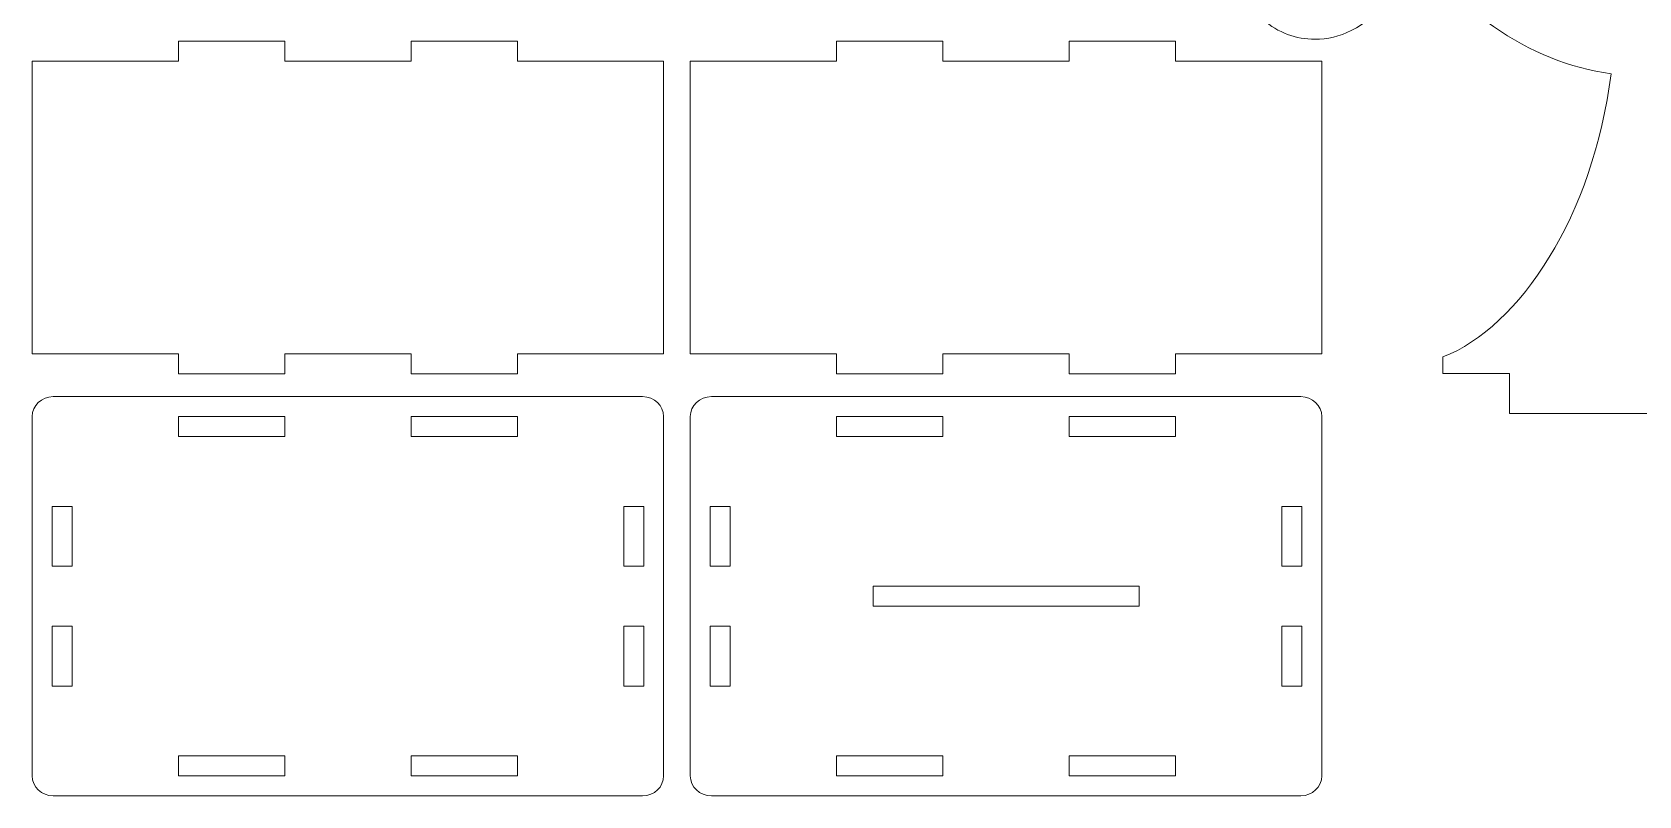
# Model space of a CAD drawing. Header units: millimetres. Extents: x -423 to 423, y -251 to 251.
# Drawn here: x -422.6 to -180.9, y -108 to 6.8 of the extents above; entities that cross this region are included whole.
import ezdxf

# ---------------------------------------------------------------- set-up
doc = ezdxf.new("R2010")
doc.units = ezdxf.units.MM
doc.header["$MEASUREMENT"] = 0
doc.layers.add('Layer 1', color=7, linetype='Continuous')

msp = doc.modelspace()

# ---------------------------------------------------------------- linework, layer by layer
at = {"layer": 'Layer 1', "lineweight": 20}
for points, knots in [([(-210.4057, -44.5068), (-210.4057, -44.5068), (-200.4057, -44.5068), (-200.4057, -44.5068), (-200.4057, -44.5068), (-200.4057, -50.5068), (-200.4057, -50.5068), (-200.4057, -50.5068), (-160.4057, -50.5068), (-160.4057, -50.5068), (-160.4057, -50.5068), (-160.4057, -44.5068), (-160.4057, -44.5068), (-160.4057, -44.5068), (-150.4058, -44.5068), (-150.4058, -44.5068), (-150.4058, -44.5068), (-150.4058, -42.0072), (-150.4058, -42.0072), (-162.0124, -37.4773), (-173.0003, -20.7697), (-175.6974, 0.5669), (-163.6705, 2.1606), (-152.6517, 9.8073), (-143.7136, 21.7021), (-143.906, 20.5844), (-144.0007, 19.4443), (-143.9945, 18.2759), (-143.9674, 13.3489), (-141.4465, 9.1512), (-137.2498, 7.0465), (-135.5025, 6.1695), (-133.6325, 5.7398), (-131.7873, 5.7398), (-128.9736, 5.7398), (-126.2149, 6.7368), (-124.0285, 8.6677), (-119.1542, 12.9703), (-118.6254, 18.3492), (-120.6216, 21.4369), (-122.3113, 24.0507), (-125.3832, 24.7098), (-128.0952, 23.0398), (-129.7077, 22.0452), (-130.2637, 19.8379), (-129.3361, 18.1109), (-128.7471, 17.0159), (-127.7034, 16.3761), (-126.6086, 16.3082), (-126.9019, 15.7417), (-127.4205, 15.0265), (-128.3138, 14.2367), (-129.9141, 12.8235), (-132.3573, 12.5614), (-134.3917, 13.5831), (-135.4544, 14.1148), (-137.2407, 15.4408), (-137.2551, 18.3167), (-137.2773, 22.3859), (-135.2641, 26.0056), (-130.9202, 29.7079), (-126.7346, 33.2756), (-121.0818, 36.2423), (-116.0954, 38.8596), (-112.7588, 40.6115), (-109.6078, 42.2653), (-107.1141, 43.9675), (-103.6135, 46.3571), (-100.5306, 50.4114), (-98.4369, 55.3848), (-96.3944, 60.2307), (-95.4556, 65.5288), (-95.7942, 70.3049), (-96.3087, 77.5642), (-99.6483, 83.0067), (-105.1956, 85.6327), (-111.0913, 88.4203), (-117.3142, 86.4009), (-122.3204, 80.0981), (-121.548, 86.4613), (-121.1321, 93.042), (-121.1128, 99.7821), (-121.1128, 99.7821), (-119.9821, 99.7821), (-119.9821, 99.7821), (-118.5247, 99.7821), (-117.3444, 101.0475), (-117.3444, 102.6085), (-117.3444, 102.6085), (-117.3444, 102.6659), (-117.3444, 102.6659), (-117.3444, 104.2269), (-118.5247, 105.4932), (-119.9821, 105.4932), (-119.9821, 105.4932), (-241.4717, 105.4932), (-241.4717, 105.4932), (-242.9289, 105.4932), (-244.1105, 104.2269), (-244.1105, 102.6659), (-244.1105, 102.6659), (-244.1105, 102.6085), (-244.1105, 102.6085), (-244.1105, 101.0475), (-242.9289, 99.7821), (-241.4717, 99.7821), (-241.4717, 99.7821), (-239.6984, 99.7821), (-239.6984, 99.7821), (-239.6776, 92.6837), (-239.2157, 85.761), (-238.3633, 79.0841), (-238.5408, 79.33), (-238.7194, 79.5709), (-238.9017, 79.8069), (-243.9454, 86.3404), (-250.272, 88.4635), (-256.2582, 85.6327), (-261.806, 83.0067), (-265.145, 77.5642), (-265.6586, 70.3049), (-265.9975, 65.5288), (-265.0594, 60.2307), (-263.0181, 55.3848), (-260.9232, 50.4114), (-257.8408, 46.3571), (-254.3387, 43.9675), (-251.8466, 42.2653), (-248.6952, 40.6115), (-245.3588, 38.8596), (-240.3719, 36.2423), (-234.7191, 33.2756), (-230.534, 29.7079), (-226.1899, 26.0056), (-224.1767, 22.3859), (-224.1983, 18.3167), (-224.2137, 15.4408), (-225.9991, 14.1148), (-227.062, 13.5831), (-229.0975, 12.5614), (-231.5403, 12.8235), (-233.1399, 14.2367), (-234.0339, 15.0265), (-234.5519, 15.7417), (-234.8459, 16.3082), (-233.7503, 16.3761), (-232.7069, 17.0159), (-232.1187, 18.1109), (-231.1912, 19.8379), (-231.7472, 22.0452), (-233.3594, 23.0398), (-236.0706, 24.7098), (-239.1438, 24.0507), (-240.8332, 21.4369), (-242.8292, 18.3492), (-242.3002, 12.9703), (-237.4264, 8.6677), (-235.2388, 6.7368), (-232.4813, 5.7398), (-229.6676, 5.7398), (-227.8215, 5.7398), (-225.9523, 6.1695), (-224.2048, 7.0465), (-220.0083, 9.1512), (-217.4864, 13.3489), (-217.46, 18.2759), (-217.4522, 19.8661), (-217.6269, 21.4077), (-217.9865, 22.9039), (-208.8938, 10.3217), (-197.542, 2.2145), (-185.1137, 0.5669), (-187.8099, -20.7697), (-198.7987, -37.4773), (-210.4057, -42.0072), (-210.4057, -42.0072), (-210.4057, -44.5068), (-210.4057, -44.5068)], [0, 0, 0, 0, 0.01694915, 0.01694915, 0.01694915, 0.03389831, 0.03389831, 0.03389831, 0.05084746, 0.05084746, 0.05084746, 0.06779661, 0.06779661, 0.06779661, 0.08474576, 0.08474576, 0.08474576, 0.10169492, 0.10169492, 0.10169492, 0.11864407, 0.11864407, 0.11864407, 0.13559322, 0.13559322, 0.13559322, 0.15254237, 0.15254237, 0.15254237, 0.16949153, 0.16949153, 0.16949153, 0.18644068, 0.18644068, 0.18644068, 0.20338983, 0.20338983, 0.20338983, 0.22033898, 0.22033898, 0.22033898, 0.23728814, 0.23728814, 0.23728814, 0.25423729, 0.25423729, 0.25423729, 0.27118644, 0.27118644, 0.27118644, 0.28813559, 0.28813559, 0.28813559, 0.30508475, 0.30508475, 0.30508475, 0.3220339, 0.3220339, 0.3220339, 0.33898305, 0.33898305, 0.33898305, 0.3559322, 0.3559322, 0.3559322, 0.37288136, 0.37288136, 0.37288136, 0.38983051, 0.38983051, 0.38983051, 0.40677966, 0.40677966, 0.40677966, 0.42372881, 0.42372881, 0.42372881, 0.44067797, 0.44067797, 0.44067797, 0.45762712, 0.45762712, 0.45762712, 0.47457627, 0.47457627, 0.47457627, 0.49152542, 0.49152542, 0.49152542, 0.50847458, 0.50847458, 0.50847458, 0.52542373, 0.52542373, 0.52542373, 0.54237288, 0.54237288, 0.54237288, 0.55932203, 0.55932203, 0.55932203, 0.57627119, 0.57627119, 0.57627119, 0.59322034, 0.59322034, 0.59322034, 0.61016949, 0.61016949, 0.61016949, 0.62711864, 0.62711864, 0.62711864, 0.6440678, 0.6440678, 0.6440678, 0.66101695, 0.66101695, 0.66101695, 0.6779661, 0.6779661, 0.6779661, 0.69491525, 0.69491525, 0.69491525, 0.71186441, 0.71186441, 0.71186441, 0.72881356, 0.72881356, 0.72881356, 0.74576271, 0.74576271, 0.74576271, 0.76271186, 0.76271186, 0.76271186, 0.77966102, 0.77966102, 0.77966102, 0.79661017, 0.79661017, 0.79661017, 0.81355932, 0.81355932, 0.81355932, 0.83050847, 0.83050847, 0.83050847, 0.84745763, 0.84745763, 0.84745763, 0.86440678, 0.86440678, 0.86440678, 0.88135593, 0.88135593, 0.88135593, 0.89830508, 0.89830508, 0.89830508, 0.91525424, 0.91525424, 0.91525424, 0.93220339, 0.93220339, 0.93220339, 0.94915254, 0.94915254, 0.94915254, 0.96610169, 0.96610169, 0.96610169, 0.98305085, 0.98305085, 0.98305085, 1, 1, 1, 1]), ([(-422.646, 2.4444), (-422.646, 2.4444), (-400.646, 2.4444), (-400.646, 2.4444), (-400.646, 2.4444), (-400.646, 5.4444), (-400.646, 5.4444), (-400.646, 5.4444), (-384.646, 5.4444), (-384.646, 5.4444), (-384.646, 5.4444), (-384.646, 2.4444), (-384.646, 2.4444), (-384.646, 2.4444), (-365.646, 2.4444), (-365.646, 2.4444), (-365.646, 2.4444), (-365.646, 5.4444), (-365.646, 5.4444), (-365.646, 5.4444), (-349.646, 5.4444), (-349.646, 5.4444), (-349.646, 5.4444), (-349.646, 2.4444), (-349.646, 2.4444), (-349.646, 2.4444), (-327.646, 2.4444), (-327.646, 2.4444), (-327.646, 2.4444), (-327.646, -41.5556), (-327.646, -41.5556), (-327.646, -41.5556), (-349.646, -41.5556), (-349.646, -41.5556), (-349.646, -41.5556), (-349.646, -44.5556), (-349.646, -44.5556), (-349.646, -44.5556), (-365.646, -44.5556), (-365.646, -44.5556), (-365.646, -44.5556), (-365.646, -41.5556), (-365.646, -41.5556), (-365.646, -41.5556), (-384.646, -41.5556), (-384.646, -41.5556), (-384.646, -41.5556), (-384.646, -44.5556), (-384.646, -44.5556), (-384.646, -44.5556), (-400.646, -44.5556), (-400.646, -44.5556), (-400.646, -44.5556), (-400.646, -41.5556), (-400.646, -41.5556), (-400.646, -41.5556), (-422.646, -41.5556), (-422.646, -41.5556), (-422.646, -41.5556), (-422.646, 2.4444), (-422.646, 2.4444)], [0, 0, 0, 0, 0.05, 0.05, 0.05, 0.1, 0.1, 0.1, 0.15, 0.15, 0.15, 0.2, 0.2, 0.2, 0.25, 0.25, 0.25, 0.3, 0.3, 0.3, 0.35, 0.35, 0.35, 0.4, 0.4, 0.4, 0.45, 0.45, 0.45, 0.5, 0.5, 0.5, 0.55, 0.55, 0.55, 0.6, 0.6, 0.6, 0.65, 0.65, 0.65, 0.7, 0.7, 0.7, 0.75, 0.75, 0.75, 0.8, 0.8, 0.8, 0.85, 0.85, 0.85, 0.9, 0.9, 0.9, 0.95, 0.95, 0.95, 1, 1, 1, 1]), ([(-323.6299, 2.4444), (-323.6299, 2.4444), (-301.6299, 2.4444), (-301.6299, 2.4444), (-301.6299, 2.4444), (-301.6299, 5.4444), (-301.6299, 5.4444), (-301.6299, 5.4444), (-285.6299, 5.4444), (-285.6299, 5.4444), (-285.6299, 5.4444), (-285.6299, 2.4444), (-285.6299, 2.4444), (-285.6299, 2.4444), (-266.6299, 2.4444), (-266.6299, 2.4444), (-266.6299, 2.4444), (-266.6299, 5.4444), (-266.6299, 5.4444), (-266.6299, 5.4444), (-250.6299, 5.4444), (-250.6299, 5.4444), (-250.6299, 5.4444), (-250.6299, 2.4444), (-250.6299, 2.4444), (-250.6299, 2.4444), (-228.6299, 2.4444), (-228.6299, 2.4444), (-228.6299, 2.4444), (-228.6299, -41.5556), (-228.6299, -41.5556), (-228.6299, -41.5556), (-250.6299, -41.5556), (-250.6299, -41.5556), (-250.6299, -41.5556), (-250.6299, -44.5556), (-250.6299, -44.5556), (-250.6299, -44.5556), (-266.6299, -44.5556), (-266.6299, -44.5556), (-266.6299, -44.5556), (-266.6299, -41.5556), (-266.6299, -41.5556), (-266.6299, -41.5556), (-285.6299, -41.5556), (-285.6299, -41.5556), (-285.6299, -41.5556), (-285.6299, -44.5556), (-285.6299, -44.5556), (-285.6299, -44.5556), (-301.6299, -44.5556), (-301.6299, -44.5556), (-301.6299, -44.5556), (-301.6299, -41.5556), (-301.6299, -41.5556), (-301.6299, -41.5556), (-323.6299, -41.5556), (-323.6299, -41.5556), (-323.6299, -41.5556), (-323.6299, 2.4444), (-323.6299, 2.4444)], [0, 0, 0, 0, 0.05, 0.05, 0.05, 0.1, 0.1, 0.1, 0.15, 0.15, 0.15, 0.2, 0.2, 0.2, 0.25, 0.25, 0.25, 0.3, 0.3, 0.3, 0.35, 0.35, 0.35, 0.4, 0.4, 0.4, 0.45, 0.45, 0.45, 0.5, 0.5, 0.5, 0.55, 0.55, 0.55, 0.6, 0.6, 0.6, 0.65, 0.65, 0.65, 0.7, 0.7, 0.7, 0.75, 0.75, 0.75, 0.8, 0.8, 0.8, 0.85, 0.85, 0.85, 0.9, 0.9, 0.9, 0.95, 0.95, 0.95, 1, 1, 1, 1]), ([(-419.4793, -47.972), (-419.4793, -47.972), (-330.8127, -47.972), (-330.8127, -47.972), (-329.0709, -47.972), (-327.646, -49.3221), (-327.646, -50.972), (-327.646, -50.972), (-327.646, -104.9721), (-327.646, -104.9721), (-327.646, -106.622), (-329.0709, -107.972), (-330.8127, -107.972), (-330.8127, -107.972), (-419.4793, -107.972), (-419.4793, -107.972), (-421.2211, -107.972), (-422.646, -106.622), (-422.646, -104.9721), (-422.646, -104.9721), (-422.646, -50.972), (-422.646, -50.972), (-422.646, -49.3221), (-421.2211, -47.972), (-419.4793, -47.972)], [0, 0, 0, 0, 0.125, 0.125, 0.125, 0.25, 0.25, 0.25, 0.375, 0.375, 0.375, 0.5, 0.5, 0.5, 0.625, 0.625, 0.625, 0.75, 0.75, 0.75, 0.875, 0.875, 0.875, 1, 1, 1, 1]), ([(-320.4632, -47.972), (-320.4632, -47.972), (-231.7966, -47.972), (-231.7966, -47.972), (-230.0548, -47.972), (-228.6299, -49.3221), (-228.6299, -50.972), (-228.6299, -50.972), (-228.6299, -104.9721), (-228.6299, -104.9721), (-228.6299, -106.622), (-230.0548, -107.972), (-231.7966, -107.972), (-231.7966, -107.972), (-320.4632, -107.972), (-320.4632, -107.972), (-322.205, -107.972), (-323.6299, -106.622), (-323.6299, -104.9721), (-323.6299, -104.9721), (-323.6299, -50.972), (-323.6299, -50.972), (-323.6299, -49.3221), (-322.205, -47.972), (-320.4632, -47.972)], [0, 0, 0, 0, 0.125, 0.125, 0.125, 0.25, 0.25, 0.25, 0.375, 0.375, 0.375, 0.5, 0.5, 0.5, 0.625, 0.625, 0.625, 0.75, 0.75, 0.75, 0.875, 0.875, 0.875, 1, 1, 1, 1]), ([(-400.646, -50.972), (-400.646, -50.972), (-384.646, -50.972), (-384.646, -50.972), (-384.646, -50.972), (-384.646, -53.972), (-384.646, -53.972), (-384.646, -53.972), (-400.646, -53.972), (-400.646, -53.972), (-400.646, -53.972), (-400.646, -50.972), (-400.646, -50.972)], [0, 0, 0, 0, 0.25, 0.25, 0.25, 0.5, 0.5, 0.5, 0.75, 0.75, 0.75, 1, 1, 1, 1]), ([(-365.646, -50.972), (-365.646, -50.972), (-349.646, -50.972), (-349.646, -50.972), (-349.646, -50.972), (-349.646, -53.972), (-349.646, -53.972), (-349.646, -53.972), (-365.646, -53.972), (-365.646, -53.972), (-365.646, -53.972), (-365.646, -50.972), (-365.646, -50.972)], [0, 0, 0, 0, 0.25, 0.25, 0.25, 0.5, 0.5, 0.5, 0.75, 0.75, 0.75, 1, 1, 1, 1]), ([(-301.6299, -50.972), (-301.6299, -50.972), (-285.6299, -50.972), (-285.6299, -50.972), (-285.6299, -50.972), (-285.6299, -53.972), (-285.6299, -53.972), (-285.6299, -53.972), (-301.6299, -53.972), (-301.6299, -53.972), (-301.6299, -53.972), (-301.6299, -50.972), (-301.6299, -50.972)], [0, 0, 0, 0, 0.25, 0.25, 0.25, 0.5, 0.5, 0.5, 0.75, 0.75, 0.75, 1, 1, 1, 1]), ([(-266.6299, -50.972), (-266.6299, -50.972), (-250.6299, -50.972), (-250.6299, -50.972), (-250.6299, -50.972), (-250.6299, -53.972), (-250.6299, -53.972), (-250.6299, -53.972), (-266.6299, -53.972), (-266.6299, -53.972), (-266.6299, -53.972), (-266.6299, -50.972), (-266.6299, -50.972)], [0, 0, 0, 0, 0.25, 0.25, 0.25, 0.5, 0.5, 0.5, 0.75, 0.75, 0.75, 1, 1, 1, 1]), ([(-416.646, -64.472), (-416.646, -64.472), (-416.646, -73.472), (-416.646, -73.472), (-416.646, -73.472), (-419.646, -73.472), (-419.646, -73.472), (-419.646, -73.472), (-419.646, -64.472), (-419.646, -64.472), (-419.646, -64.472), (-416.646, -64.472), (-416.646, -64.472)], [0, 0, 0, 0, 0.25, 0.25, 0.25, 0.5, 0.5, 0.5, 0.75, 0.75, 0.75, 1, 1, 1, 1]), ([(-330.646, -64.472), (-330.646, -64.472), (-330.646, -73.472), (-330.646, -73.472), (-330.646, -73.472), (-333.646, -73.472), (-333.646, -73.472), (-333.646, -73.472), (-333.646, -64.472), (-333.646, -64.472), (-333.646, -64.472), (-330.646, -64.472), (-330.646, -64.472)], [0, 0, 0, 0, 0.25, 0.25, 0.25, 0.5, 0.5, 0.5, 0.75, 0.75, 0.75, 1, 1, 1, 1]), ([(-317.6299, -64.472), (-317.6299, -64.472), (-317.6299, -73.472), (-317.6299, -73.472), (-317.6299, -73.472), (-320.6299, -73.472), (-320.6299, -73.472), (-320.6299, -73.472), (-320.6299, -64.472), (-320.6299, -64.472), (-320.6299, -64.472), (-317.6299, -64.472), (-317.6299, -64.472)], [0, 0, 0, 0, 0.25, 0.25, 0.25, 0.5, 0.5, 0.5, 0.75, 0.75, 0.75, 1, 1, 1, 1]), ([(-231.6299, -64.472), (-231.6299, -64.472), (-231.6299, -73.472), (-231.6299, -73.472), (-231.6299, -73.472), (-234.6299, -73.472), (-234.6299, -73.472), (-234.6299, -73.472), (-234.6299, -64.472), (-234.6299, -64.472), (-234.6299, -64.472), (-231.6299, -64.472), (-231.6299, -64.472)], [0, 0, 0, 0, 0.25, 0.25, 0.25, 0.5, 0.5, 0.5, 0.75, 0.75, 0.75, 1, 1, 1, 1]), ([(-296.1299, -76.472), (-296.1299, -76.472), (-256.1299, -76.472), (-256.1299, -76.472), (-256.1299, -76.472), (-256.1299, -79.472), (-256.1299, -79.472), (-256.1299, -79.472), (-296.1299, -79.472), (-296.1299, -79.472), (-296.1299, -79.472), (-296.1299, -76.472), (-296.1299, -76.472)], [0, 0, 0, 0, 0.25, 0.25, 0.25, 0.5, 0.5, 0.5, 0.75, 0.75, 0.75, 1, 1, 1, 1]), ([(-416.646, -82.472), (-416.646, -82.472), (-416.646, -91.472), (-416.646, -91.472), (-416.646, -91.472), (-419.646, -91.472), (-419.646, -91.472), (-419.646, -91.472), (-419.646, -82.472), (-419.646, -82.472), (-419.646, -82.472), (-416.646, -82.472), (-416.646, -82.472)], [0, 0, 0, 0, 0.25, 0.25, 0.25, 0.5, 0.5, 0.5, 0.75, 0.75, 0.75, 1, 1, 1, 1]), ([(-330.646, -82.472), (-330.646, -82.472), (-330.646, -91.472), (-330.646, -91.472), (-330.646, -91.472), (-333.646, -91.472), (-333.646, -91.472), (-333.646, -91.472), (-333.646, -82.472), (-333.646, -82.472), (-333.646, -82.472), (-330.646, -82.472), (-330.646, -82.472)], [0, 0, 0, 0, 0.25, 0.25, 0.25, 0.5, 0.5, 0.5, 0.75, 0.75, 0.75, 1, 1, 1, 1]), ([(-317.6299, -82.472), (-317.6299, -82.472), (-317.6299, -91.472), (-317.6299, -91.472), (-317.6299, -91.472), (-320.6299, -91.472), (-320.6299, -91.472), (-320.6299, -91.472), (-320.6299, -82.472), (-320.6299, -82.472), (-320.6299, -82.472), (-317.6299, -82.472), (-317.6299, -82.472)], [0, 0, 0, 0, 0.25, 0.25, 0.25, 0.5, 0.5, 0.5, 0.75, 0.75, 0.75, 1, 1, 1, 1]), ([(-231.6299, -82.472), (-231.6299, -82.472), (-231.6299, -91.472), (-231.6299, -91.472), (-231.6299, -91.472), (-234.6299, -91.472), (-234.6299, -91.472), (-234.6299, -91.472), (-234.6299, -82.472), (-234.6299, -82.472), (-234.6299, -82.472), (-231.6299, -82.472), (-231.6299, -82.472)], [0, 0, 0, 0, 0.25, 0.25, 0.25, 0.5, 0.5, 0.5, 0.75, 0.75, 0.75, 1, 1, 1, 1]), ([(-400.646, -101.972), (-400.646, -101.972), (-384.646, -101.972), (-384.646, -101.972), (-384.646, -101.972), (-384.646, -104.972), (-384.646, -104.972), (-384.646, -104.972), (-400.646, -104.972), (-400.646, -104.972), (-400.646, -104.972), (-400.646, -101.972), (-400.646, -101.972)], [0, 0, 0, 0, 0.25, 0.25, 0.25, 0.5, 0.5, 0.5, 0.75, 0.75, 0.75, 1, 1, 1, 1]), ([(-365.646, -101.972), (-365.646, -101.972), (-349.646, -101.972), (-349.646, -101.972), (-349.646, -101.972), (-349.646, -104.972), (-349.646, -104.972), (-349.646, -104.972), (-365.646, -104.972), (-365.646, -104.972), (-365.646, -104.972), (-365.646, -101.972), (-365.646, -101.972)], [0, 0, 0, 0, 0.25, 0.25, 0.25, 0.5, 0.5, 0.5, 0.75, 0.75, 0.75, 1, 1, 1, 1]), ([(-301.6299, -101.972), (-301.6299, -101.972), (-285.6299, -101.972), (-285.6299, -101.972), (-285.6299, -101.972), (-285.6299, -104.972), (-285.6299, -104.972), (-285.6299, -104.972), (-301.6299, -104.972), (-301.6299, -104.972), (-301.6299, -104.972), (-301.6299, -101.972), (-301.6299, -101.972)], [0, 0, 0, 0, 0.25, 0.25, 0.25, 0.5, 0.5, 0.5, 0.75, 0.75, 0.75, 1, 1, 1, 1]), ([(-266.6299, -101.972), (-266.6299, -101.972), (-250.6299, -101.972), (-250.6299, -101.972), (-250.6299, -101.972), (-250.6299, -104.972), (-250.6299, -104.972), (-250.6299, -104.972), (-266.6299, -104.972), (-266.6299, -104.972), (-266.6299, -104.972), (-266.6299, -101.972), (-266.6299, -101.972)], [0, 0, 0, 0, 0.25, 0.25, 0.25, 0.5, 0.5, 0.5, 0.75, 0.75, 0.75, 1, 1, 1, 1])]:
    msp.add_open_spline(points, degree=3, knots=knots, dxfattribs=at)

doc.saveas('drawing.dxf')
